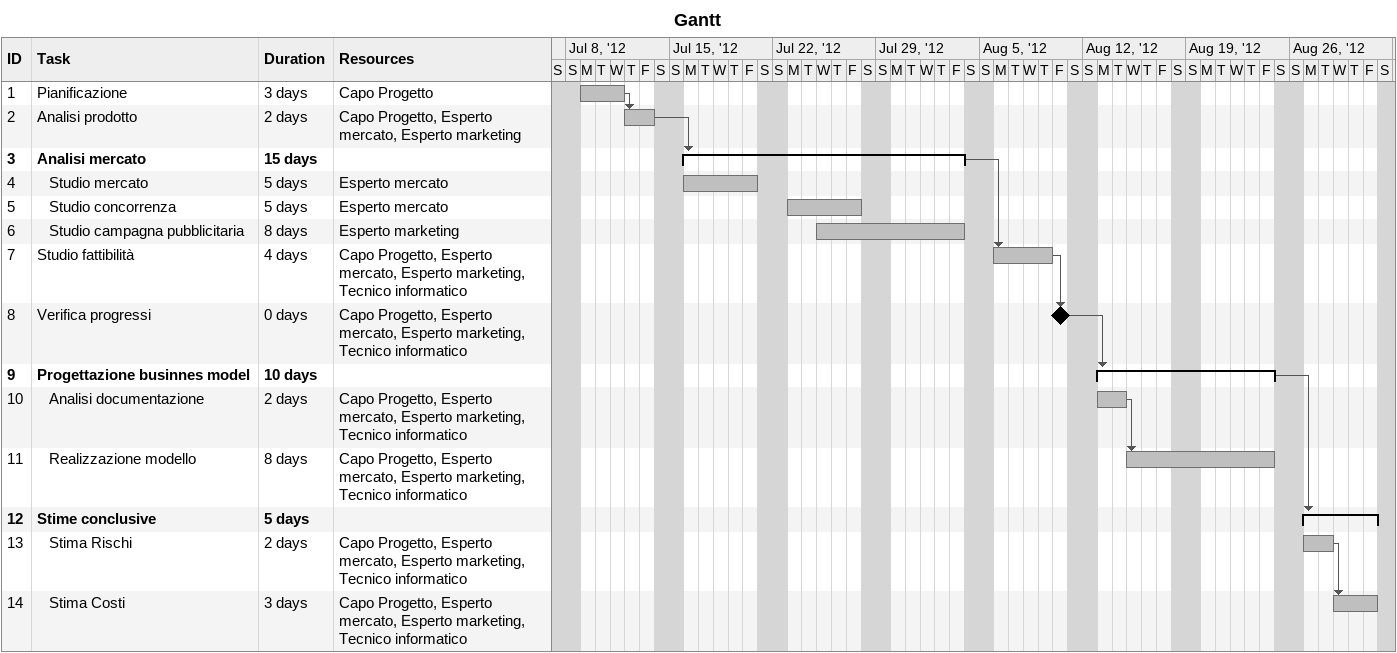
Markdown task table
Gantt

| ID | Level | Task | Duration | Start | Finish | Predecessors | Resources |
|---|---|---|---|---|---|---|---|
| 1 | 1 | Pianificazione | 3d | 2012-07-09 | 2012-07-11 |  | Capo Progetto |
| 2 | 1 | Analisi prodotto | 2d | 2012-07-12 | 2012-07-13 | 1 | Capo Progetto, Esperto mercato, Esperto marketing |
| 3 | 1 | **Analisi mercato** | 15d | 2012-07-16 | 2012-08-03 | 2 |  |
| 4 | 2 | Studio mercato | 5d | 2012-07-16 | 2012-07-20 |  | Esperto mercato |
| 5 | 2 | Studio concorrenza | 5d | 2012-07-23 | 2012-07-27 |  | Esperto mercato |
| 6 | 2 | Studio campagna pubblicitaria | 8d | 2012-07-25 | 2012-08-03 |  | Esperto marketing |
| 7 | 1 | Studio fattibilità | 4d | 2012-08-06 | 2012-08-09 | 3 | Capo Progetto, Esperto mercato, Esperto marketing, Tecnico informatico |
| 8 | 1 | Verifica progressi | 0d | 2012-08-10 | 2012-08-10 | 7 | Capo Progetto, Esperto mercato, Esperto marketing, Tecnico informatico |
| 9 | 1 | **Progettazione businnes model** | 10d | 2012-08-13 | 2012-08-24 | 8 |  |
| 10 | 2 | Analisi documentazione | 2d | 2012-08-13 | 2012-08-14 |  | Capo Progetto, Esperto mercato, Esperto marketing, Tecnico informatico |
| 11 | 2 | Realizzazione modello | 8d | 2012-08-15 | 2012-08-24 | 10 | Capo Progetto, Esperto mercato, Esperto marketing, Tecnico informatico |
| 12 | 1 | **Stime conclusive** | 5d | 2012-08-27 | 2012-08-31 | 9 |  |
| 13 | 2 | Stima Rischi | 2d | 2012-08-27 | 2012-08-28 |  | Capo Progetto, Esperto mercato, Esperto marketing, Tecnico informatico |
| 14 | 2 | Stima Costi | 3d | 2012-08-29 | 2012-08-31 | 13 | Capo Progetto, Esperto mercato, Esperto marketing, Tecnico informatico |
